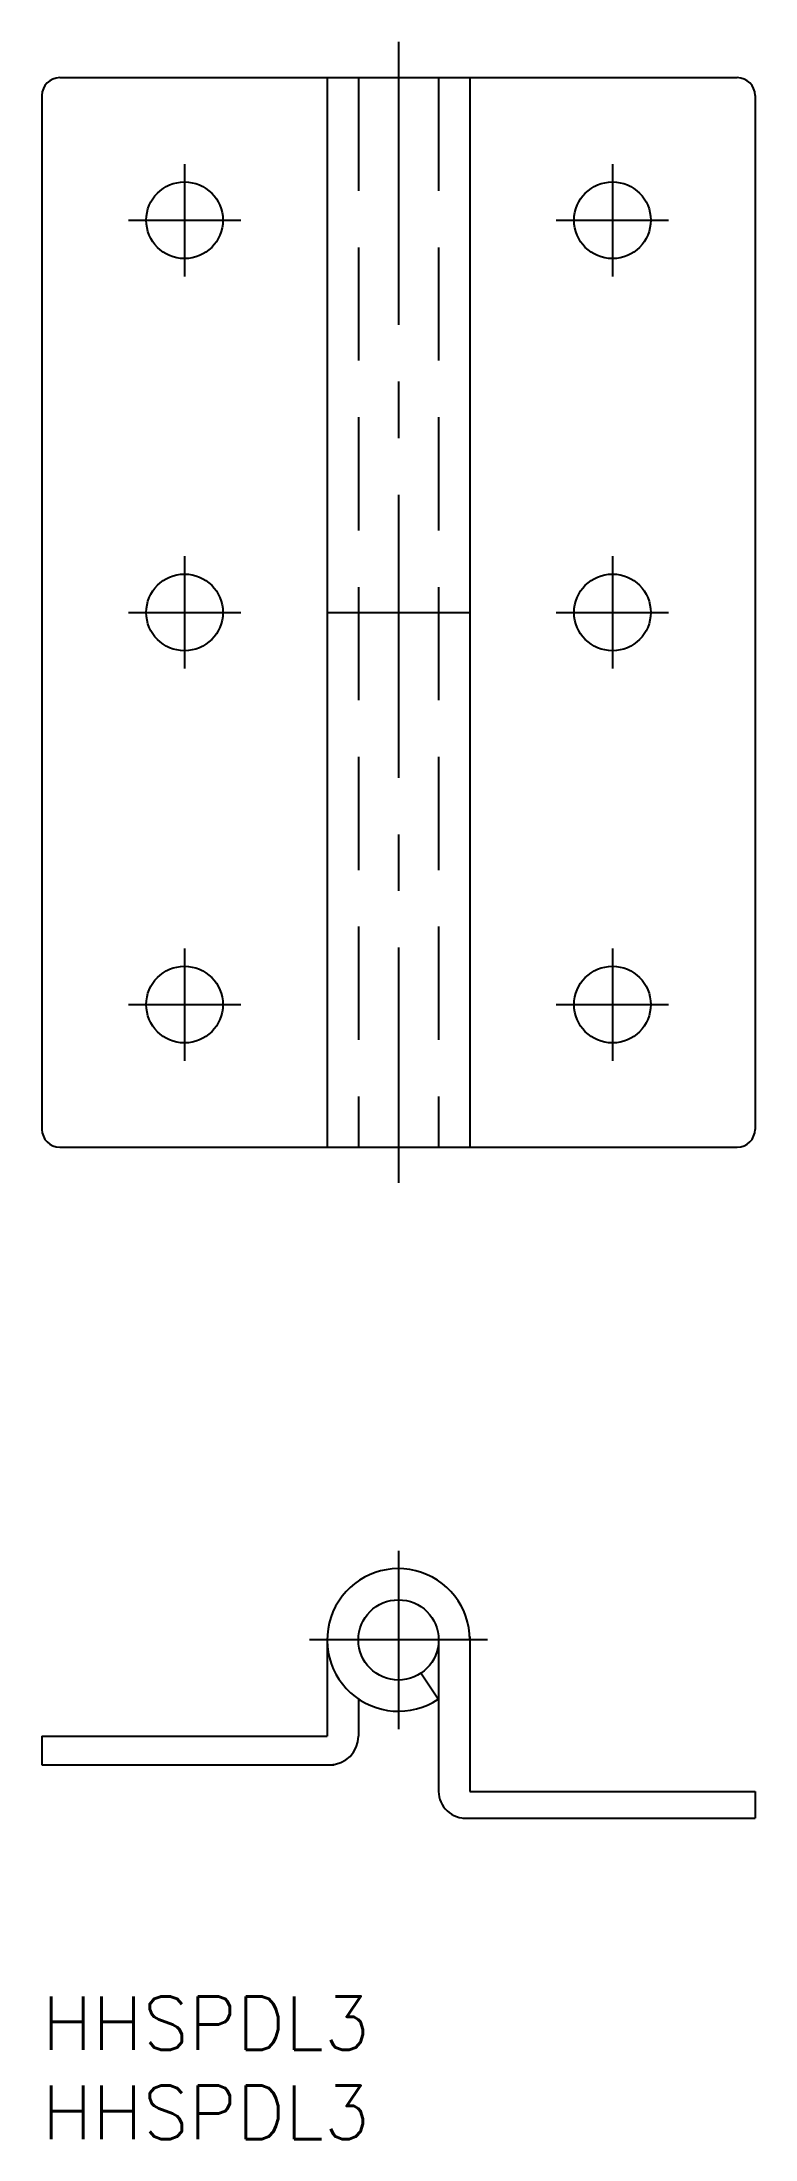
# Model space of a CAD drawing. Extents: x 0 to 40, y -8 to 110.
import ezdxf

# ---------------------------------------------------------------- set-up
doc = ezdxf.new("R2010")
doc.units = 0
doc.header["$LTSCALE"] = 0.5
doc.linetypes.add('CENTER', pattern=[50.8, 31.75, -6.35, 6.35, -6.35])
doc.linetypes.add('DASHED', pattern=[19.05, 12.7, -6.35])
for name, color, linetype in [('MSM_CENTER', 1, 'CENTER'), ('MSM_CONTINUOUS', 7, 'CONTINUOUS'), ('MSM_DASHED', 4, 'DASHED'), ('MSM_PART_NUMBER', 7, 'CONTINUOUS')]:
    doc.layers.add(name, color=color, linetype=linetype)
doc.styles.get("Standard").update_dxf_attribs({"font": 'txt.shx', "height": 3, "bigfont": 'bigfont.shx'})

# ---------------------------------------------------------------- blocks, each defined once
blk = doc.blocks.new('*U2')
at = {"layer": 'MSM_PART_NUMBER'}
blk.add_text('HHSPDL3', height=3, dxfattribs=at).set_placement((0, -3))
blk = doc.blocks.new('*U3')
at = {"layer": 'MSM_PART_NUMBER'}
blk.add_text('HHSPDL3', height=3, dxfattribs=at).set_placement((0, -8))

msp = doc.modelspace()

# ---------------------------------------------------------------- linework, layer by layer
at = {"layer": 'MSM_CENTER'}
for p, q in [((20, 109.64), (20, 45.64)), ((8, 102.79), (8, 96.49)), ((32, 102.79), (32, 96.49)), ((4.85, 99.64), (11.15, 99.64)), ((28.85, 99.64), (35.15, 99.64)), ((8, 80.79), (8, 74.49)), ((32, 80.79), (32, 74.49)), ((4.85, 77.64), (11.15, 77.64)), ((28.85, 77.64), (35.15, 77.64)), ((8, 58.79), (8, 52.49)), ((32, 58.79), (32, 52.49)), ((4.85, 55.64), (11.15, 55.64)), ((28.85, 55.64), (35.15, 55.64)), ((20, 25), (20, 15)), ((25, 20), (15, 20))]:
    msp.add_line(p, q, dxfattribs=at)
at = {"layer": 'MSM_CONTINUOUS'}
for p, q in [((1, 107.64), (39, 107.64)), ((16, 107.64), (16, 47.64)), ((24, 107.64), (24, 47.64)), ((0, 106.64), (0, 48.64)), ((40, 106.64), (40, 48.64)), ((16, 77.64), (24, 77.64)), ((1, 47.64), (39, 47.64)), ((16, 20), (16, 14.6)), ((22.25, 20.2), (22.25, 11.5)), ((24, 20.2), (24, 11.5)), ((22.22, 16.67), (21.25, 18.13)), ((17.75, 16.69), (17.75, 14.6)), ((0, 14.6), (16, 14.6)), ((0, 14.6), (0, 13)), ((0, 13), (16.4, 13)), ((24, 11.5), (40, 11.5)), ((40, 11.5), (40, 10)), ((23.6, 10), (40, 10))]:
    msp.add_line(p, q, dxfattribs=at)
for centre, radius in [((8, 99.64), 2.15), ((32, 99.64), 2.15), ((8, 77.64), 2.15), ((32, 77.64), 2.15), ((8, 55.64), 2.15), ((32, 55.64), 2.15), ((20, 20), 2.25)]:
    msp.add_circle(centre, radius, dxfattribs=at)
for centre, radius, start, end in [((1, 106.64), 1, 90, 180), ((39, 106.64), 1, 0, 90), ((1, 48.64), 1, 180, 270), ((39, 48.64), 1, 270, 0), ((20, 20), 4, 0, 303.749), ((16.15, 14.6), 1.6, 270, 0), ((23.77, 11.52), 1.52, 180.5684, 273.1268)]:
    msp.add_arc(centre, radius, start, end, dxfattribs=at)
at = {"layer": 'MSM_DASHED'}
for p, q in [((17.75, 107.64), (17.75, 47.64)), ((22.25, 107.64), (22.25, 47.64))]:
    msp.add_line(p, q, dxfattribs=at)

# ---------------------------------------------------------------- block references
at = {"layer": 'MSM_CONTINUOUS'}
for name in ['*U2', '*U3']:
    msp.add_blockref(name, (0, 0), dxfattribs=at)

doc.saveas('drawing.dxf')
